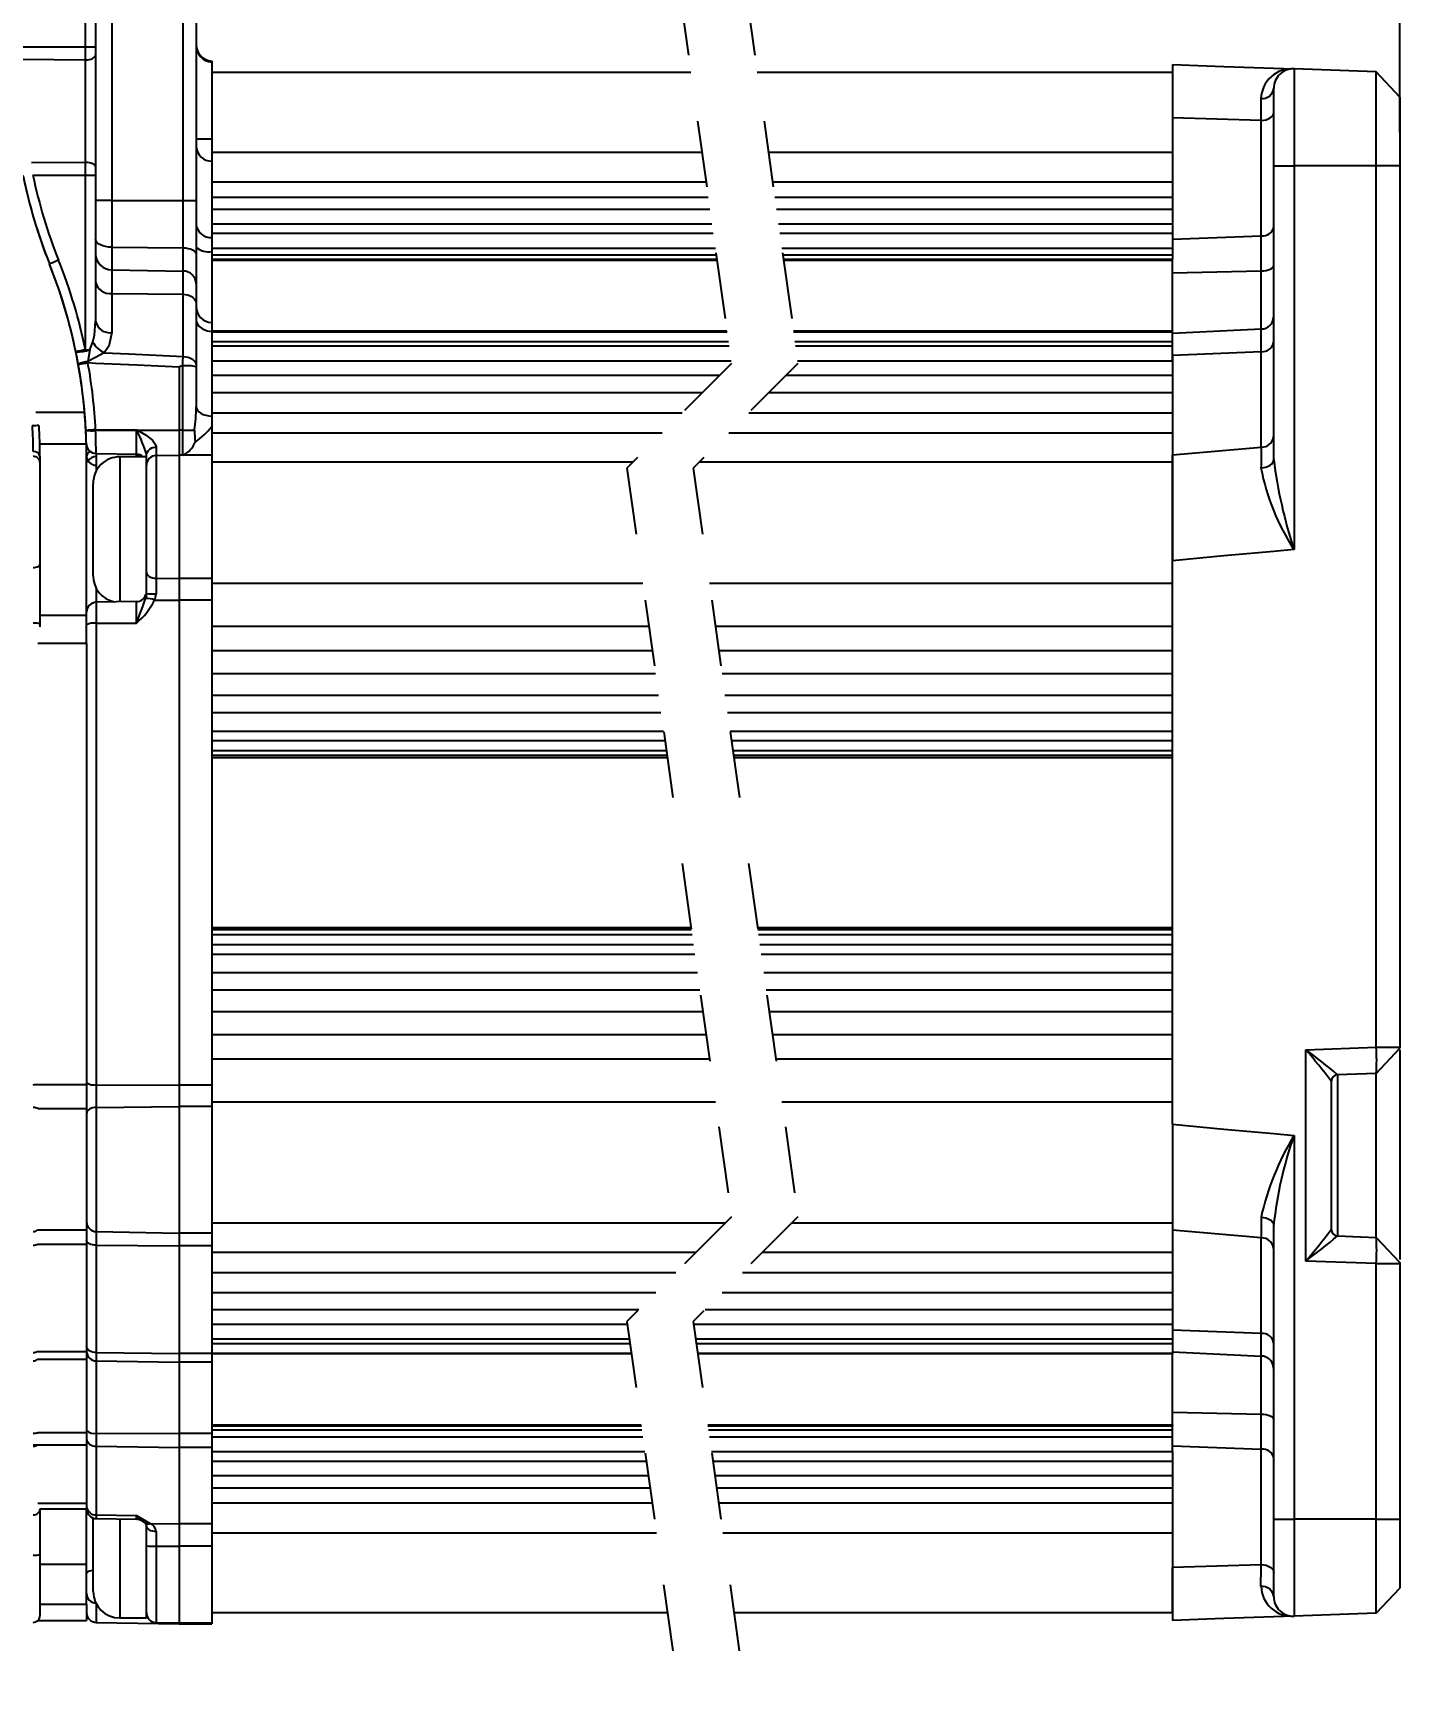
# Model space of a CAD drawing. Extents: x 0.3 to 16.8, y 0.3 to 10.8.
# Drawn here: x 8.19 to 10.246, y 5.826 to 8.326 of the extents above; entities that cross this region are included whole.
import ezdxf
from ezdxf.enums import TextEntityAlignment as Align

# ---------------------------------------------------------------- set-up
doc = ezdxf.new("R2010")
doc.units = 0
doc.linetypes.add('HIDDEN', pattern=[0.075, 0.05, -0.025])
doc.layers.get('0').update_dxf_attribs({"linetype": 'CONTINUOUS'})
doc.layers.add('FORMAT', color=7, linetype='CONTINUOUS')
doc.dimstyles.new('SLDDIMSTYLE3', dxfattribs={"dimtxt": 0.125, "dimasz": 0.13, "dimexe": 0, "dimexo": 0.0625, "dimgap": 0.03125, "dimtad": 0, "dimtih": 1, "dimtoh": 1, "dimrnd": 1e-09, "dimzin": 12, "dimsah": 1, "dimcen": 0.09, "dimazin": 3, "dimtfac": 1, "dimtofl": 0, "dimtmove": 0, "dimatfit": 3})
doc.dimstyles.new('SLDDIMSTYLE4', dxfattribs={"dimtxt": 0.125, "dimasz": 0.13, "dimexe": 0, "dimexo": 0.0625, "dimgap": 0.03125, "dimtad": 0, "dimtih": 1, "dimtoh": 1, "dimrnd": 1e-09, "dimzin": 12, "dimsah": 1, "dimcen": 0.09, "dimazin": 3, "dimtol": 1, "dimtp": 0.004, "dimtm": 0.004, "dimtfac": 1, "dimtmove": 0, "dimatfit": 3})

# ---------------------------------------------------------------- blocks, each defined once
blk = doc.blocks.new('_D_7')
at = {"layer": 'FORMAT'}
for p, q in [((7.0154, 8.2574), (7.0154, 10.3914)), ((10.2456, 8.177), (10.2456, 10.3914)), ((9.4114, 10.3289), (9.3489, 10.2039)), ((9.4427, 10.2664), (9.4114, 10.3289)), ((7.0154, 10.2664), (8.1287, 10.2664)), ((9.3177, 10.2664), (8.8157, 10.2664)), ((9.3489, 10.2039), (9.3177, 10.2664)), ((10.2456, 10.2664), (9.4427, 10.2664))]:
    blk.add_line(p, q, dxfattribs=at)
for points in [[(7.0154, 10.2664), (7.1454, 10.2464), (7.1454, 10.2864)], [(10.2456, 10.2664), (10.1156, 10.2864), (10.1156, 10.2464)]]:
    blk.add_solid(points, dxfattribs=at)
at = {"layer": 'FORMAT', "width": 0.7}
for s, p in [('[L', (8.1541, 10.2683, 0.0039)), ('2.54]', (8.4086, 10.2683, 0.0039)), ('%%p', (8.2895, 10.2664, 0.0039)), ('L', (8.2126, 10.068, 0.0039)), ('.100', (8.4086, 10.068, 0.0039)), ('%%p', (8.2895, 10.0661, 0.0039))]:
    blk.add_text(s, height=0.125, dxfattribs=at).set_placement(p, align=Align.BOTTOM_LEFT)
blk = doc.blocks.new('_D_8')
at = {"layer": 'FORMAT'}
for p, q in [((9.0777, 9.5946), (9.0523, 9.5946)), ((9.0523, 9.5946), (9.0523, 9.3962)), ((9.4644, 9.5946), (9.4898, 9.5946)), ((9.4898, 9.5946), (9.4898, 9.3962)), ((10.2456, 8.177), (10.2456, 9.5396)), ((10.3204, 7.8996), (10.3204, 9.5396)), ((10.2456, 9.4146), (9.9952, 9.4146)), ((10.3204, 9.4146), (10.5704, 9.4146)), ((9.0523, 9.3962), (9.0777, 9.3962)), ((9.4898, 9.3962), (9.4644, 9.3962))]:
    blk.add_line(p, q, dxfattribs=at)
for points in [[(10.2456, 9.4146), (10.1156, 9.4346), (10.1156, 9.3946)], [(10.3204, 9.4146), (10.4504, 9.3946), (10.4504, 9.4346)]]:
    blk.add_solid(points, dxfattribs=at)
at = {"layer": 'FORMAT', "width": 0.7}
for s, p in [('1.90', (9.1094, 9.3962, 0.0039)), ('±0.10', (9.5089, 9.3962, 0.0039)), ('.075', (9.0587, 9.2092, 0.0039)), ('±.004', (9.4835, 9.2092, 0.0039))]:
    blk.add_text(s, height=0.125, dxfattribs=at).set_placement(p, align=Align.BOTTOM_LEFT)
blk = doc.blocks.new('_D_9')
at = {"layer": 'FORMAT'}
for p, q in [((7.5498, 9.8553), (7.5244, 9.8553)), ((7.5244, 9.8553), (7.5244, 9.6569)), ((8.0289, 9.8553), (8.0543, 9.8553)), ((8.0543, 9.8553), (8.0543, 9.6569)), ((7.0154, 8.2574), (7.0154, 9.8003)), ((8.4988, 8.7514), (8.4988, 9.8003)), ((7.0154, 9.6753), (7.4338, 9.6753)), ((8.4988, 9.6753), (8.1449, 9.6753)), ((7.5244, 9.6569), (7.5498, 9.6569)), ((8.0543, 9.6569), (8.0289, 9.6569))]:
    blk.add_line(p, q, dxfattribs=at)
for points in [[(7.0154, 9.6753), (7.1454, 9.6553), (7.1454, 9.6953)], [(8.4988, 9.6753), (8.3688, 9.6953), (8.3688, 9.6553)]]:
    blk.add_solid(points, dxfattribs=at)
at = {"layer": 'FORMAT', "width": 0.7}
for s, p in [('37.68', (7.5815, 9.6569, 0.0039)), ('1.483', (7.5308, 9.4699, 0.0039))]:
    blk.add_text(s, height=0.125, dxfattribs=at).set_placement(p, align=Align.BOTTOM_LEFT)

msp = doc.modelspace()

# ---------------------------------------------------------------- linework, layer by layer
at = {"color": 7, "linetype": 'CONTINUOUS'}
for p, q in [((8.2681, 8.3058), (8.2681, 8.6158)), ((8.2834, 8.5679), (8.2834, 8.3058)), ((8.308, 8.491), (8.308, 8.0748)), ((8.4151, 8.0748), (8.4151, 8.491)), ((8.4348, 8.491), (8.4348, 8.0748)), ((8.1731, 8.3058), (8.2681, 8.3058)), ((8.2681, 8.2864), (8.2681, 8.3058)), ((8.2681, 8.3058), (8.2834, 8.3058)), ((8.2834, 8.3058), (8.2834, 8.2939)), ((8.1731, 8.2872), (8.2681, 8.2864)), ((8.2681, 8.1325), (8.2681, 8.2864)), ((8.2834, 8.2939), (8.2834, 8.125)), ((8.4582, 8.2845), (8.4582, 8.2831)), ((8.4582, 8.2831), (8.4582, 8.1675)), ((9.9035, 8.2792), (9.9035, 8.1994)), ((9.1789, 8.2675), (8.4582, 8.2675)), ((9.9035, 8.2675), (9.2789, 8.2675)), ((9.9035, 8.2675), (9.9035, 8.1999)), ((10.0865, 8.2728), (10.0865, 8.127)), ((10.2102, 8.2685), (10.0865, 8.2728)), ((10.2102, 8.127), (10.2102, 8.2685)), ((10.2456, 8.2305), (10.2102, 8.2685)), ((10.0559, 8.127), (10.0559, 8.2433)), ((10.2456, 8.2305), (10.2456, 8.127)), ((9.9035, 8.1994), (9.9035, 8.0252)), ((10.0372, 8.1954), (9.9035, 8.1994)), ((10.0372, 8.0216), (10.0372, 8.1954)), ((8.4582, 8.1675), (8.4582, 8.1341)), ((8.187, 8.1318), (8.2681, 8.1325)), ((8.2681, 8.1131), (8.2681, 8.1325)), ((8.4582, 8.1477), (9.1957, 8.1477)), ((8.4582, 8.1341), (8.4582, 8.0191)), ((9.2957, 8.1477), (9.9035, 8.1477)), ((10.0559, 8.127), (10.0865, 8.127)), ((10.0559, 7.6855), (10.0559, 8.127)), ((10.0865, 8.127), (10.0865, 7.5499)), ((10.2102, 8.127), (10.0865, 8.127)), ((10.2102, 6.8016), (10.2102, 8.127)), ((10.2456, 8.127), (10.2102, 8.127)), ((10.2456, 8.127), (10.2456, 6.8016)), ((8.1892, 8.1131), (8.2681, 8.1131)), ((8.2681, 8.1131), (8.2834, 8.1131)), ((8.2681, 7.8504), (8.2681, 8.1131)), ((8.2834, 8.125), (8.2834, 8.1131)), ((8.2834, 8.1131), (8.2834, 7.8933)), ((9.202, 8.1023), (8.4582, 8.1023)), ((9.9035, 8.1023), (9.302, 8.1023)), ((8.4582, 8.08), (9.2052, 8.08)), ((9.3052, 8.08), (9.9035, 8.08)), ((8.308, 8.0748), (8.2834, 8.0748)), ((8.308, 8.0748), (8.308, 8.0046)), ((8.308, 8.0748), (8.4151, 8.0748)), ((8.4151, 8.0037), (8.4151, 8.0748)), ((8.4151, 8.0748), (8.4348, 8.0748)), ((8.4348, 8.0748), (8.4348, 7.9942)), ((9.2078, 8.0613), (8.4582, 8.0613)), ((9.9035, 8.0613), (9.3078, 8.0613)), ((8.4582, 8.0398), (9.2108, 8.0398)), ((9.2128, 8.0252), (8.4582, 8.0252)), ((9.3108, 8.0398), (9.9035, 8.0398)), ((9.9035, 8.0252), (9.3128, 8.0252)), ((9.9035, 8.0252), (9.9035, 8.0033)), ((8.308, 8.0046), (8.308, 7.9705)), ((8.308, 8.0046), (8.4151, 8.0037)), ((8.4151, 7.9687), (8.4151, 8.0037)), ((8.4582, 8.0191), (8.4582, 7.9982)), ((8.4582, 8.0033), (9.2159, 8.0033)), ((9.3159, 8.0033), (9.9035, 8.0033)), ((9.9035, 8.0169), (10.0372, 8.0216)), ((9.9035, 8.0033), (9.9035, 7.9926)), ((10.0372, 7.969), (10.0372, 8.0216)), ((8.4348, 7.9942), (8.4348, 7.9494)), ((8.4582, 7.9982), (8.4582, 7.8912)), ((9.2174, 7.9926), (8.4582, 7.9926)), ((8.4582, 7.9866), (9.2182, 7.9866)), ((8.4582, 7.9853), (9.2184, 7.9853)), ((9.9035, 7.9926), (9.3174, 7.9926)), ((9.3182, 7.9866), (9.9035, 7.9866)), ((9.3184, 7.9853), (9.9035, 7.9853)), ((9.9035, 7.9926), (9.9035, 7.9866)), ((9.9035, 7.9853), (9.9035, 7.9866)), ((9.9035, 7.8782), (9.9035, 7.9853)), ((8.308, 7.9705), (8.308, 7.9352)), ((8.308, 7.9705), (8.4151, 7.9687)), ((8.4151, 7.9339), (8.4151, 7.9687)), ((9.9035, 7.9662), (10.0372, 7.969)), ((10.0372, 7.8817), (10.0372, 7.969)), ((8.308, 7.9352), (8.4151, 7.9339)), ((8.308, 7.9352), (8.308, 7.8763)), ((8.4151, 7.8403), (8.4151, 7.9339)), ((8.4348, 7.9494), (8.4348, 7.9199)), ((8.4348, 7.9199), (8.4348, 7.8272)), ((8.4582, 7.8912), (8.4582, 7.8779)), ((9.2334, 7.8782), (8.4582, 7.8782)), ((8.4582, 7.8779), (8.4582, 7.7505)), ((8.4582, 7.8773), (9.2335, 7.8773)), ((9.9035, 7.8782), (9.3334, 7.8782)), ((9.3335, 7.8773), (9.9035, 7.8773)), ((9.9035, 7.8752), (10.0372, 7.8817)), ((9.9035, 7.8773), (9.9035, 7.8782)), ((9.9035, 7.8629), (9.9035, 7.8773)), ((10.0372, 7.8476), (10.0372, 7.8817)), ((8.2681, 7.8504), (8.275, 7.8504)), ((8.275, 7.8504), (8.2719, 7.8327)), ((8.275, 7.8504), (8.2791, 7.8623)), ((8.4582, 7.8629), (9.2355, 7.8629)), ((9.2365, 7.8558), (8.4582, 7.8558)), ((9.3355, 7.8629), (9.9035, 7.8629)), ((9.9035, 7.8558), (9.3365, 7.8558)), ((9.9035, 7.8558), (9.9035, 7.8629)), ((9.9035, 7.8336), (9.9035, 7.8558)), ((8.2719, 7.8327), (8.272, 7.8306)), ((8.4148, 7.8261), (8.4145, 7.8261)), ((8.4148, 7.7295), (8.4148, 7.8261)), ((8.4348, 7.8272), (8.4348, 7.8249)), ((8.4582, 7.8336), (9.2396, 7.8336)), ((9.3396, 7.8336), (9.9035, 7.8336)), ((9.9035, 7.8424), (10.0372, 7.8476)), ((9.9035, 7.8424), (9.9035, 7.6923)), ((10.0372, 7.7041), (10.0372, 7.8476)), ((8.409, 7.8242), (8.409, 7.7295)), ((8.4348, 7.8249), (8.4348, 7.7648)), ((9.2221, 7.8116), (8.4582, 7.8116)), ((9.9035, 7.8116), (9.3221, 7.8116)), ((8.4582, 7.7861), (9.1966, 7.7861)), ((9.2966, 7.7861), (9.9035, 7.7861)), ((8.4582, 7.7558), (9.1662, 7.7558)), ((8.4582, 7.7505), (8.4582, 7.7348)), ((9.2662, 7.7558), (9.9035, 7.7558)), ((8.3451, 7.6933), (8.3451, 7.729)), ((8.3464, 7.7295), (8.409, 7.7295)), ((8.409, 7.7295), (8.409, 7.6918)), ((8.4148, 7.7295), (8.409, 7.7295)), ((8.4148, 7.6918), (8.4148, 7.7295)), ((8.4148, 7.7295), (8.432, 7.7295)), ((8.4582, 7.7348), (8.4582, 7.6918)), ((8.4582, 7.7256), (9.1361, 7.7256)), ((9.2361, 7.7256), (9.9035, 7.7256)), ((8.3745, 7.7031), (8.3745, 7.6912)), ((9.9035, 7.6923), (10.0372, 7.7041)), ((8.1998, 7.6895), (8.1998, 7.6806)), ((8.1998, 7.6806), (8.1998, 7.5279)), ((8.2698, 7.4557), (8.2698, 7.6895)), ((8.2843, 7.6944), (8.3451, 7.6933)), ((8.2843, 7.6944), (8.2845, 7.677)), ((8.3598, 7.6894), (8.3198, 7.6894)), ((8.3451, 7.6894), (8.3451, 7.6933)), ((8.3598, 7.6769), (8.3598, 7.6932)), ((8.3598, 7.4997), (8.3598, 7.6894)), ((8.3745, 7.6912), (8.409, 7.6918)), ((8.3745, 7.6912), (8.3745, 7.5068)), ((8.409, 7.6918), (8.409, 7.5064)), ((8.4148, 7.6918), (8.409, 7.6918)), ((8.4582, 7.6918), (8.4148, 7.6918)), ((8.4582, 7.6918), (8.4582, 7.5064)), ((9.0917, 7.6813), (8.4582, 7.6813)), ((9.9035, 7.6813), (9.1917, 7.6813)), ((9.9035, 7.6923), (9.9035, 7.5332)), ((9.9035, 7.6813), (9.9035, 7.6918)), ((9.9035, 7.5332), (9.9035, 7.6813)), ((8.2798, 7.529), (8.2798, 7.6494)), ((8.1998, 7.5279), (8.1998, 7.4375)), ((8.2798, 7.5104), (8.2798, 7.529)), ((9.9035, 6.6857), (9.9035, 7.5332)), ((8.3745, 7.5068), (8.409, 7.5064)), ((8.3745, 7.5068), (8.3745, 7.4834)), ((8.4582, 7.5064), (8.409, 7.5064)), ((8.409, 7.5064), (8.409, 7.4741)), ((8.4582, 7.5064), (8.4582, 7.4741)), ((8.3598, 7.4766), (8.3598, 7.4997)), ((8.3598, 7.4841), (8.3598, 7.4997)), ((8.4582, 7.4995), (9.1069, 7.4995)), ((9.2069, 7.4995), (9.9035, 7.4995)), ((8.2698, 7.4508), (8.1998, 7.4508)), ((8.2698, 7.4367), (8.2698, 7.4557)), ((8.2698, 7.4087), (8.2698, 7.4508)), ((8.3451, 7.4718), (8.2845, 7.4707)), ((8.3721, 7.4739), (8.409, 7.4741)), ((8.409, 7.4741), (8.409, 6.7448)), ((8.4582, 7.4741), (8.409, 7.4741)), ((8.4582, 7.4741), (8.4582, 6.7448)), ((8.1998, 7.4375), (8.1998, 7.4336)), ((8.2845, 7.4393), (8.3451, 7.4395)), ((8.2845, 7.4393), (8.2845, 6.7453)), ((8.4582, 7.4346), (9.1159, 7.4346)), ((9.2159, 7.4346), (9.9035, 7.4346)), ((8.2698, 7.4087), (8.2698, 6.7458)), ((8.4582, 7.3982), (9.121, 7.3982)), ((9.221, 7.3982), (9.9035, 7.3982)), ((8.4582, 7.3634), (9.1259, 7.3634)), ((9.2259, 7.3634), (9.9035, 7.3634)), ((8.4582, 7.331), (9.1304, 7.331)), ((9.2304, 7.331), (9.9035, 7.331)), ((8.4582, 7.305), (9.1341, 7.305)), ((9.2341, 7.305), (9.9035, 7.305)), ((8.4582, 7.2771), (9.138, 7.2771)), ((9.238, 7.2771), (9.9035, 7.2771)), ((8.4582, 7.2629), (9.14, 7.2629)), ((9.24, 7.2629), (9.9035, 7.2629)), ((8.4582, 7.248), (9.142, 7.248)), ((9.1431, 7.2404), (8.4582, 7.2404)), ((8.4582, 7.2374), (9.1435, 7.2374)), ((9.242, 7.248), (9.9035, 7.248)), ((9.9035, 7.2404), (9.2431, 7.2404)), ((9.2435, 7.2374), (9.9035, 7.2374)), ((8.4582, 6.9815), (9.1793, 6.9815)), ((8.4582, 6.9785), (9.1797, 6.9785)), ((9.2793, 6.9815), (9.9035, 6.9815)), ((9.2797, 6.9785), (9.9035, 6.9785)), ((8.4582, 6.9709), (9.1808, 6.9709)), ((8.4582, 6.956), (9.1829, 6.956)), ((9.2808, 6.9709), (9.9035, 6.9709)), ((9.2829, 6.956), (9.9035, 6.956)), ((8.4582, 6.9418), (9.1849, 6.9418)), ((9.2849, 6.9418), (9.9035, 6.9418)), ((8.4582, 6.9139), (9.1888, 6.9139)), ((9.2888, 6.9139), (9.9035, 6.9139)), ((8.4582, 6.8879), (9.1924, 6.8879)), ((9.2924, 6.8879), (9.9035, 6.8879)), ((8.4582, 6.8555), (9.197, 6.8555)), ((9.297, 6.8555), (9.9035, 6.8555)), ((8.4582, 6.8207), (9.2018, 6.8207)), ((9.3018, 6.8207), (9.9035, 6.8207)), ((10.1045, 6.7979), (10.2102, 6.8016)), ((10.2102, 6.8016), (10.2456, 6.8016)), ((10.2102, 6.7622), (10.2456, 6.8002)), ((10.2456, 6.8016), (10.2456, 6.8002)), ((8.4582, 6.7843), (9.2069, 6.7843)), ((9.3069, 6.7843), (9.9035, 6.7843)), ((10.1045, 6.4801), (10.1045, 6.7979)), ((10.2456, 6.7976), (10.2456, 6.4823)), ((10.1425, 6.7504), (10.1425, 6.5276)), ((10.2102, 6.7622), (10.152, 6.7602)), ((10.152, 6.7602), (10.152, 6.5178)), ((10.2102, 6.5157), (10.2102, 6.7622)), ((8.2698, 6.7458), (8.2698, 6.7094)), ((8.2845, 6.7453), (8.409, 6.7448)), ((8.2845, 6.7453), (8.2845, 6.7111)), ((8.4582, 6.7448), (8.409, 6.7448)), ((8.409, 6.7448), (8.409, 6.7125)), ((8.4582, 6.7448), (8.4582, 6.7125)), ((8.2698, 6.7094), (8.2698, 6.5271)), ((8.2845, 6.7111), (8.409, 6.7125)), ((8.2845, 6.7111), (8.2845, 6.5243)), ((8.409, 6.7125), (8.409, 6.5221)), ((8.4582, 6.7125), (8.409, 6.7125)), ((8.4582, 6.7194), (9.216, 6.7194)), ((8.4582, 6.7125), (8.4582, 6.5221)), ((9.316, 6.7194), (9.9035, 6.7194)), ((9.9035, 6.6857), (9.9035, 6.5376)), ((9.9035, 6.6857), (9.9035, 6.5266)), ((10.0865, 6.669), (10.0865, 6.0919)), ((8.2698, 6.5271), (8.2698, 6.5053)), ((8.4582, 6.5376), (9.2311, 6.5376)), ((9.3311, 6.5376), (9.9035, 6.5376)), ((9.9035, 6.5376), (9.9035, 6.5271)), ((9.9035, 6.5266), (9.9035, 6.3765)), ((10.0372, 6.5148), (9.9035, 6.5266)), ((10.0559, 6.0919), (10.0559, 6.5334)), ((8.2698, 6.5053), (8.2698, 6.3442)), ((8.2845, 6.5243), (8.409, 6.5221)), ((8.2845, 6.5243), (8.2845, 6.5039)), ((8.2845, 6.5039), (8.409, 6.5028)), ((8.2845, 6.5039), (8.2845, 6.3424)), ((8.4582, 6.5221), (8.409, 6.5221)), ((8.409, 6.5221), (8.409, 6.5028)), ((8.4582, 6.5028), (8.409, 6.5028)), ((8.409, 6.5028), (8.409, 6.341)), ((8.4582, 6.5221), (8.4582, 6.5028)), ((8.4582, 6.5028), (8.4582, 6.341)), ((10.0372, 6.3714), (10.0372, 6.5148)), ((10.152, 6.5178), (10.2102, 6.5157)), ((10.2102, 6.5157), (10.2456, 6.4778)), ((8.4582, 6.4933), (9.1868, 6.4933)), ((9.2868, 6.4933), (9.9035, 6.4933)), ((10.2102, 6.4764), (10.1045, 6.4801)), ((10.2102, 6.0919), (10.2102, 6.4764)), ((10.2102, 6.4764), (10.2456, 6.4764)), ((10.2456, 6.4778), (10.2456, 6.4764)), ((10.2456, 6.4764), (10.2456, 6.0919)), ((8.4582, 6.4631), (9.1566, 6.4631)), ((9.2566, 6.4631), (9.9035, 6.4631)), ((8.4582, 6.4328), (9.1263, 6.4328)), ((9.2263, 6.4328), (9.9035, 6.4328)), ((8.4582, 6.4073), (9.1008, 6.4073)), ((9.2008, 6.4073), (9.9035, 6.4073)), ((8.4582, 6.3853), (9.0832, 6.3853)), ((9.1832, 6.3853), (9.9035, 6.3853)), ((9.9035, 6.3853), (9.9035, 6.3631)), ((9.9035, 6.3765), (10.0372, 6.3714)), ((8.4582, 6.3631), (9.0863, 6.3631)), ((8.4582, 6.356), (9.0873, 6.356)), ((9.1863, 6.3631), (9.9035, 6.3631)), ((9.1873, 6.356), (9.9035, 6.356)), ((9.9035, 6.3631), (9.9035, 6.356)), ((9.9035, 6.356), (9.9035, 6.3416)), ((10.0372, 6.3372), (10.0372, 6.3714)), ((8.2698, 6.3442), (8.2698, 6.3326)), ((8.2698, 6.3326), (8.2698, 6.222)), ((8.2845, 6.3424), (8.409, 6.341)), ((8.2845, 6.3424), (8.2845, 6.3299)), ((8.2845, 6.3299), (8.409, 6.3278)), ((8.2845, 6.3299), (8.2845, 6.2213)), ((8.4582, 6.341), (8.409, 6.341)), ((8.409, 6.341), (8.409, 6.3278)), ((8.4582, 6.3278), (8.409, 6.3278)), ((8.409, 6.3278), (8.409, 6.2207)), ((8.4582, 6.3416), (9.0893, 6.3416)), ((8.4582, 6.341), (8.4582, 6.3278)), ((9.0895, 6.3407), (8.4582, 6.3407)), ((8.4582, 6.3278), (8.4582, 6.2207)), ((9.1893, 6.3416), (9.9035, 6.3416)), ((9.9035, 6.3407), (9.1895, 6.3407)), ((9.9035, 6.3437), (10.0372, 6.3372)), ((9.9035, 6.3416), (9.9035, 6.3407)), ((9.9035, 6.2336), (9.9035, 6.3407)), ((10.0372, 6.2499), (10.0372, 6.3372)), ((9.9035, 6.2527), (10.0372, 6.2499)), ((8.4582, 6.2336), (9.1045, 6.2336)), ((8.4582, 6.2323), (9.1046, 6.2323)), ((8.4582, 6.2263), (9.1055, 6.2263)), ((9.2045, 6.2336), (9.9035, 6.2336)), ((9.2046, 6.2323), (9.9035, 6.2323)), ((9.2055, 6.2263), (9.9035, 6.2263)), ((9.9035, 6.2336), (9.9035, 6.2323)), ((9.9035, 6.2263), (9.9035, 6.2323)), ((9.9035, 6.2156), (9.9035, 6.2263)), ((10.0372, 6.1973), (10.0372, 6.2499)), ((8.2698, 6.222), (8.2698, 6.2037)), ((8.2698, 6.2037), (8.2698, 6.1157)), ((8.2845, 6.2213), (8.409, 6.2207)), ((8.2845, 6.2213), (8.2845, 6.2015)), ((8.2845, 6.2015), (8.409, 6.1999)), ((8.2845, 6.2015), (8.2845, 6.0984)), ((8.4582, 6.2207), (8.409, 6.2207)), ((8.409, 6.2207), (8.409, 6.1999)), ((8.4582, 6.2207), (8.4582, 6.1999)), ((8.4582, 6.2156), (9.107, 6.2156)), ((9.207, 6.2156), (9.9035, 6.2156)), ((9.9035, 6.1937), (9.9035, 6.2156)), ((9.9035, 6.202), (10.0372, 6.1973)), ((8.4582, 6.1999), (8.409, 6.1999)), ((8.409, 6.1999), (8.409, 6.0848)), ((8.4582, 6.1999), (8.4582, 6.0848)), ((8.4582, 6.1937), (9.11, 6.1937)), ((8.4582, 6.1791), (9.1121, 6.1791)), ((9.21, 6.1937), (9.9035, 6.1937)), ((9.2121, 6.1791), (9.9035, 6.1791)), ((9.9035, 6.1937), (9.9035, 6.0195)), ((10.0372, 6.0235), (10.0372, 6.1973)), ((8.4582, 6.1576), (9.1151, 6.1576)), ((9.2151, 6.1576), (9.9035, 6.1576)), ((8.4582, 6.1389), (9.1177, 6.1389)), ((9.2177, 6.1389), (9.9035, 6.1389)), ((8.1998, 6.1076), (8.2698, 6.1076)), ((8.1998, 6.1071), (8.1998, 6.0391)), ((8.2698, 6.1157), (8.2698, 6.1076)), ((8.2698, 6.0238), (8.2698, 6.1077)), ((8.4582, 6.1166), (9.1208, 6.1166)), ((9.2208, 6.1166), (9.9035, 6.1166)), ((8.2798, 5.9981), (8.2798, 6.0936)), ((8.2845, 6.0984), (8.3451, 6.0975)), ((8.2845, 6.0927), (8.3451, 6.0917)), ((8.3598, 6.0821), (8.3598, 6.0856)), ((8.3598, 6.0516), (8.3598, 6.082)), ((8.3598, 5.9666), (8.3598, 6.0789)), ((8.3658, 6.0855), (8.409, 6.0848)), ((8.4582, 6.0848), (8.409, 6.0848)), ((8.409, 6.0848), (8.409, 6.0514)), ((8.4582, 6.0848), (8.4582, 6.0514)), ((10.0559, 5.9756), (10.0559, 6.0919)), ((10.0559, 6.0919), (10.0865, 6.0919)), ((10.2102, 6.0919), (10.0865, 6.0919)), ((10.0865, 6.0919), (10.0865, 5.9461)), ((10.2102, 5.9504), (10.2102, 6.0919)), ((10.2102, 6.0919), (10.2456, 6.0919)), ((10.2456, 6.0919), (10.2456, 5.9884)), ((8.3745, 6.0736), (8.3745, 6.0514)), ((8.3745, 6.0514), (8.409, 6.0514)), ((8.4582, 6.0514), (8.409, 6.0514)), ((8.409, 6.0514), (8.409, 5.9359)), ((8.4582, 6.0712), (9.1272, 6.0712)), ((8.4582, 6.0514), (8.4582, 5.9359)), ((9.2272, 6.0712), (9.9035, 6.0712)), ((8.1998, 6.0391), (8.1998, 5.9467)), ((8.2698, 5.9635), (8.2698, 6.0238)), ((8.2698, 6.0105), (8.2698, 6.0238)), ((8.2698, 5.9804), (8.2698, 6.0105)), ((9.9035, 6.0195), (10.0372, 6.0235)), ((9.9035, 6.0195), (9.9035, 5.9397)), ((9.9035, 5.9514), (9.9035, 6.019)), ((8.2798, 5.9833), (8.2798, 5.9981)), ((10.2102, 5.9504), (10.2456, 5.9884)), ((8.2698, 5.9635), (8.2698, 5.9395)), ((8.3598, 5.9433), (8.3598, 5.9666)), ((8.4582, 5.9514), (9.1439, 5.9514)), ((9.2439, 5.9514), (9.9035, 5.9514)), ((10.2102, 5.9504), (10.0865, 5.9461)), ((8.1967, 5.9395), (8.2698, 5.9395)), ((8.2845, 5.9366), (8.409, 5.9345)), ((8.3198, 5.9433), (8.3598, 5.9433)), ((8.3745, 5.9365), (8.409, 5.9359)), ((8.409, 5.9359), (8.4582, 5.9359)), ((8.409, 5.9359), (8.409, 5.9345)), ((8.409, 5.9345), (8.4582, 5.9345)), ((8.4582, 5.9359), (8.4582, 5.9345))]:
    msp.add_line(p, q, dxfattribs=at)
at = {"color": 7, "linetype": 'HIDDEN'}
for p, q in [((9.1614, 8.3925), (9.2402, 7.8297)), ((9.2614, 8.3925), (9.3402, 7.8297)), ((9.2402, 7.8297), (9.0827, 7.6722)), ((9.3402, 7.8297), (9.1827, 7.6722)), ((9.0827, 7.6722), (9.2402, 6.5467)), ((9.1827, 7.6722), (9.3402, 6.5467)), ((9.2402, 6.5467), (9.0827, 6.3892)), ((9.3402, 6.5467), (9.1827, 6.3892)), ((9.0827, 6.3892), (9.1614, 5.8264)), ((9.1827, 6.3892), (9.2614, 5.8264))]:
    msp.add_line(p, q, dxfattribs=at)
at = {"color": 8, "linetype": 'CONTINUOUS'}
for p, q in [((8.1936, 7.7568), (8.2669, 7.7568)), ((8.2835, 7.7295), (8.3463, 7.7295)), ((8.2696, 7.7086), (8.1995, 7.7086)), ((8.2845, 7.677), (8.2845, 7.6683)), ((8.3198, 7.6894), (8.3198, 7.4997)), ((8.3451, 7.6907), (8.3531, 7.6909)), ((8.2845, 7.4915), (8.2845, 7.4707)), ((8.3198, 7.4997), (8.3198, 7.4713)), ((8.2845, 7.4707), (8.2845, 7.4393)), ((8.3451, 7.4395), (8.3451, 7.4718)), ((8.2698, 7.4087), (8.1966, 7.4087)), ((8.1966, 6.7458), (8.2698, 6.7458)), ((8.1966, 6.7094), (8.2698, 6.7094)), ((8.1966, 6.5271), (8.2698, 6.5271)), ((8.1966, 6.5053), (8.2698, 6.5053)), ((8.1966, 6.3442), (8.2698, 6.3442)), ((8.1966, 6.3326), (8.2698, 6.3326)), ((8.1896, 6.2037), (8.2698, 6.2037)), ((8.1966, 6.222), (8.2698, 6.222)), ((8.2698, 6.1157), (8.1966, 6.1157)), ((8.2845, 6.0984), (8.2845, 6.0927)), ((8.3198, 6.0921), (8.3198, 5.9666)), ((8.3451, 6.0917), (8.3451, 6.0975)), ((8.3745, 6.0514), (8.3745, 5.9365)), ((8.2698, 6.0238), (8.1998, 6.0238)), ((8.2698, 5.9635), (8.1998, 5.9635)), ((8.2845, 5.9644), (8.2845, 5.9366)), ((8.3198, 5.9666), (8.3198, 5.9433))]:
    msp.add_line(p, q, dxfattribs=at)
at = {"color": 7, "linetype": 'CONTINUOUS'}
for points in [[(8.2681, 8.2864), (8.2711, 8.2865), (8.274, 8.2869), (8.2766, 8.2876), (8.2789, 8.2885), (8.2808, 8.2897), (8.2822, 8.291), (8.2831, 8.2924), (8.2834, 8.2939)], [(9.9035, 8.2792), (9.9811, 8.2765), (10.0559, 8.2739), (10.0865, 8.2728)], [(10.0372, 8.1954), (10.0409, 8.1957), (10.0445, 8.1964), (10.0477, 8.1976), (10.0505, 8.199), (10.0528, 8.2008), (10.0545, 8.2028), (10.0555, 8.2049), (10.0559, 8.2072)], [(8.2681, 8.1325), (8.2711, 8.1324), (8.274, 8.132), (8.2766, 8.1313), (8.2789, 8.1304), (8.2808, 8.1292), (8.2822, 8.1279), (8.2831, 8.1265), (8.2834, 8.125)], [(8.308, 8.0046), (8.3031, 8.0048), (8.2985, 8.0055), (8.2943, 8.0066), (8.2906, 8.0081), (8.2875, 8.0099), (8.2853, 8.0119), (8.2839, 8.0142), (8.2834, 8.0164)], [(8.4151, 8.0037), (8.419, 8.0035), (8.4227, 8.0029), (8.4261, 8.002), (8.4291, 8.0008), (8.4315, 7.9994), (8.4333, 7.9978), (8.4344, 7.996), (8.4348, 7.9942)], [(10.0372, 7.969), (10.0409, 7.9692), (10.0445, 7.9697), (10.0477, 7.9705), (10.0505, 7.9715), (10.0528, 7.9727), (10.0545, 7.974), (10.0555, 7.9754), (10.0559, 7.9769)], [(8.4151, 7.9339), (8.4184, 7.9336), (8.4217, 7.933), (8.4247, 7.932), (8.4276, 7.9307), (8.4299, 7.929), (8.4319, 7.9271), (8.4334, 7.925), (8.4344, 7.9227), (8.4347, 7.9215), (8.4348, 7.9203), (8.4348, 7.9199)], [(8.2791, 7.8623), (8.2816, 7.8725), (8.2834, 7.8933)], [(8.308, 7.8763), (8.3032, 7.8559), (8.2964, 7.8459)], [(8.4348, 7.8955), (8.4348, 7.895), (8.4354, 7.8916), (8.4386, 7.8861), (8.4442, 7.8817), (8.4515, 7.8789), (8.4582, 7.8779)], [(8.2573, 7.8288), (8.2555, 7.8384), (8.2537, 7.8474)], [(8.2964, 7.8459), (8.2831, 7.8387), (8.2719, 7.8327)], [(8.409, 7.8242), (8.3458, 7.8271), (8.2834, 7.83), (8.272, 7.8306)], [(8.2964, 7.8459), (8.3333, 7.8442), (8.4151, 7.8403)], [(8.4145, 7.8261), (8.414, 7.826), (8.4123, 7.8257), (8.4111, 7.8254), (8.4104, 7.8252), (8.4098, 7.825), (8.4093, 7.8247), (8.4092, 7.8245), (8.409, 7.8243), (8.409, 7.8242)], [(8.4145, 7.8261), (8.4148, 7.8327), (8.4151, 7.8403)], [(8.4151, 7.8403), (8.419, 7.84), (8.4227, 7.8392), (8.4261, 7.838), (8.4291, 7.8364), (8.4315, 7.8344), (8.4333, 7.8322), (8.4344, 7.8297), (8.4348, 7.8272)], [(8.4348, 7.7648), (8.4352, 7.7621), (8.4366, 7.7595), (8.4387, 7.7571), (8.4416, 7.755), (8.4451, 7.7532), (8.4491, 7.7519), (8.4536, 7.751), (8.4582, 7.7505)], [(8.2835, 7.73), (8.3143, 7.7299), (8.3451, 7.7299)], [(8.3451, 7.729), (8.3151, 7.729), (8.2835, 7.729)], [(8.3451, 7.7299), (8.3455, 7.7299), (8.3464, 7.7295)], [(8.3457, 7.7283), (8.3453, 7.7289), (8.3452, 7.7289), (8.3451, 7.729), (8.3451, 7.729)], [(8.3464, 7.7295), (8.3587, 7.7225), (8.3689, 7.7143), (8.373, 7.7087), (8.3744, 7.7044), (8.3745, 7.7031)], [(8.2698, 7.6895), (8.2696, 7.7086), (8.2696, 7.7086)], [(10.0368, 7.6729), (10.0406, 7.6732), (10.0442, 7.674), (10.0475, 7.6752), (10.0504, 7.6767), (10.0527, 7.6786), (10.0545, 7.6808), (10.0555, 7.6831), (10.0559, 7.6855)], [(8.1896, 7.523), (8.1916, 7.5231), (8.1935, 7.5234), (8.1953, 7.5238), (8.1968, 7.5244), (8.1981, 7.5252), (8.199, 7.526), (8.1996, 7.5269), (8.1998, 7.5279)], [(10.0865, 7.5499), (10.0559, 7.5471), (9.9811, 7.5403), (9.9035, 7.5332)], [(8.3598, 7.5162), (8.3601, 7.5144), (8.3609, 7.5127), (8.3623, 7.511), (8.3641, 7.5096), (8.3663, 7.5084), (8.3689, 7.5076), (8.3716, 7.507), (8.3745, 7.5068)], [(8.3451, 7.4395), (8.3451, 7.4397), (8.3543, 7.4644), (8.3586, 7.4764)], [(8.3586, 7.4764), (8.3598, 7.4829), (8.3598, 7.4841)], [(10.152, 6.7602), (10.152, 6.7602), (10.152, 6.7602)], [(8.2845, 6.7111), (8.2816, 6.7109), (8.2789, 6.7104), (8.2763, 6.7095), (8.2741, 6.7083), (8.2723, 6.7069), (8.2709, 6.7053), (8.2701, 6.7035), (8.2698, 6.7017)], [(9.9035, 6.6857), (9.9811, 6.6786), (10.0559, 6.6718), (10.0865, 6.669)], [(10.0368, 6.546), (10.0406, 6.5457), (10.0442, 6.5449), (10.0475, 6.5437), (10.0504, 6.5422), (10.0527, 6.5403), (10.0545, 6.5381), (10.0555, 6.5358), (10.0559, 6.5334)], [(8.2845, 6.5039), (8.2816, 6.5041), (8.2789, 6.5045), (8.2763, 6.5052), (8.2741, 6.5062), (8.2723, 6.5073), (8.2709, 6.5087), (8.2701, 6.5101), (8.2698, 6.5115)], [(10.152, 6.5178), (10.152, 6.5178), (10.152, 6.5178)], [(8.2845, 6.3424), (8.2816, 6.3426), (8.2789, 6.3432), (8.2763, 6.3441), (8.2741, 6.3453), (8.2723, 6.3468), (8.2709, 6.3484), (8.2701, 6.3502), (8.2698, 6.3521)], [(10.0372, 6.2499), (10.0409, 6.2497), (10.0445, 6.2492), (10.0477, 6.2484), (10.0505, 6.2474), (10.0528, 6.2462), (10.0545, 6.2449), (10.0555, 6.2435), (10.0559, 6.242)], [(8.3451, 6.0975), (8.3452, 6.0974), (8.3658, 6.0855)], [(8.352, 6.0897), (8.3537, 6.0888), (8.3579, 6.0857)], [(8.3598, 6.082), (8.3601, 6.0804), (8.3609, 6.0788), (8.3623, 6.0774), (8.3641, 6.0761), (8.3663, 6.075), (8.3689, 6.0742), (8.3716, 6.0737), (8.3745, 6.0736)], [(10.0368, 5.9907), (10.0372, 6.019), (10.0372, 6.0235)], [(10.0372, 6.0235), (10.0409, 6.0232), (10.0445, 6.0225), (10.0477, 6.0213), (10.0505, 6.0199), (10.0528, 6.0181), (10.0545, 6.0161), (10.0555, 6.014), (10.0559, 6.0117)], [(10.0865, 5.9461), (10.0559, 5.945), (9.9811, 5.9424), (9.9035, 5.9397)]]:
    msp.add_lwpolyline(points, dxfattribs=at)
at = {"color": 8, "linetype": 'CONTINUOUS'}
for points in [[(8.3525, 6.0907), (8.3451, 6.0974), (8.3451, 6.0975)], [(8.2798, 6.015), (8.2789, 6.0149), (8.2763, 6.0144), (8.2741, 6.0138), (8.2723, 6.0131), (8.2709, 6.0123), (8.2701, 6.0114), (8.2698, 6.0105)]]:
    msp.add_lwpolyline(points, dxfattribs=at)
at = {"color": 7, "linetype": 'CONTINUOUS'}
for centre, radius, start, end in [((8.4598, 8.3095), 0.025, 179.9998, 266.3886), ((8.4598, 8.308), 0.025, 179.9998, 266.3886), ((10.0832, 8.2265), 0.0464, 86.0008, 177.9055), ((10.0854, 8.2433), 0.0295, 87.9999, 180.0003), ((10.0384, 8.2458), 0.0177, 264.974, 351.7728), ((2.081, 8.1156), 7.9567, 0.57449, 0.81119), ((8.4526, 8.6571), 0.4896, 267.9154, 270.6569), ((8.4579, 8.1573), 0.0232, 184.2682, 270.7206), ((8.9412, 8.2695), 0.7828, 191.5207, 201.7448), ((8.9412, 8.2695), 0.7828, 191.749, 201.7447), ((8.9409, 8.2695), 0.7678, 191.7489, 201.7447), ((8.4568, 8.0413), 0.0222, 188.0717, 273.6633), ((10.0393, 8.0386), 0.0171, 263.2276, 347.3082), ((8.4531, 8.0253), 0.0275, 228.3561, 280.7435), ((8.4346, 7.4566), 0.5674, 111.3763, 112.8664), ((7.487, 7.6895), 0.7828, 4.9346, 21.7446), ((7.487, 7.6894), 0.7828, 11.6377, 21.7446), ((7.4868, 7.6895), 0.7978, 11.6375, 21.7447), ((8.308, 7.9951), 0.0246, 180.9927, 270.0044), ((8.3049, 7.9569), 0.0219, 190.9368, 277.9051), ((8.4151, 7.9491), 0.0197, 0.9929, 90.0045), ((8.4593, 7.9157), 0.0245, 180.9326, 267.4506), ((8.3049, 7.8981), 0.022, 192.6403, 277.9829), ((10.0371, 7.9005), 0.0188, 270.4081, 357.5329), ((8.4743, 6.8313), 1.0397, 101.4366, 102.2491), ((8.2559, 7.9084), 0.0611, 267.9596, 288.2225), ((8.3158, 7.8838), 0.0426, 210.2154, 242.8122), ((10.0387, 7.8649), 0.0174, 265.1824, 350.8132), ((8.2761, 7.7883), 0.0446, 95.4474, 114.9201), ((8.4782, 6.6622), 1.1864, 100.0115, 100.7234), ((7.487, 7.6894), 0.7828, 2.9106, 10.1873), ((7.4867, 7.6894), 0.7978, 2.9106, 10.1874), ((8.4213, 7.7682), 0.0582, 76.5883, 96.3986), ((7.4875, 7.6895), 0.7823, 1.4015, 4.9357), ((8.2127, 7.7649), 0.2221, 350.8351, 359.9749), ((7.659, 7.6974), 0.5307, 0.001, 4.1594), ((7.417, 7.6895), 0.7828, 359.9999, 3.4465), ((8.4894, 3.6091), 4.126, 92.8597, 93.0643), ((8.277, 7.7859), 0.0573, 261.7527, 276.5202), ((7.4858, 7.6894), 0.784, 1.4041, 2.9092), ((6.1127, 7.6621), 2.1718, 0.8503, 1.7637), ((9.2035, 7.2494), 0.9823, 150.7448, 150.8265), ((8.1925, 7.6465), 0.1737, 15.5986, 28.083), ((8.7137, 7.7405), 0.2819, 182.2377, 185.8735), ((8.3688, 7.8062), 0.1144, 304.2788, 321.4223), ((8.2844, 7.7092), 0.0148, 182.0905, 269.7838), ((8.3726, 7.6901), 0.0132, 81.5278, 166.2566), ((8.3992, 7.7248), 0.0365, 295.3334, 338.9043), ((28.5452, 7.4529), 18.5097, 179.2223, 179.31895), ((10.0382, 7.7219), 0.0178, 266.8801, 353.329), ((8.1907, 7.6883), 0.0092, 7.2767, 96.5292), ((8.19, 7.6804), 0.00977, 1.5649, 92.418), ((8.2836, 7.6908), 0.0138, 185.778, 274.0094), ((8.3198, 7.6494), 0.04, 89.9999, 180), ((8.3448, 7.6781), 0.0152, 47.9463, 89.1362), ((8.3745, 7.6766), 0.0147, 89.7468, 178.7506), ((10.7756, 7.7765), 0.7254, 187.2049, 198.1983), ((10.3718, 7.7366), 0.341, 190.7642, 213.1841), ((8.3198, 7.5104), 0.04, 180.0003, 258.6117), ((8.3448, 7.4868), 0.015, 271.0001, 342.7558), ((8.3603, 7.4472), 0.0293, 66.1575, 93.3125), ((8.3709, 7.5673), 0.084, 262.4017, 272.481), ((8.3526, 7.484), 0.0219, 332.8495, 358.5917), ((8.2848, 7.4557), 0.015, 91, 180), ((8.2782, 7.5199), 0.1046, 309.7573, 333.9335), ((8.1921, 7.4233), 0.0162, 61.636, 98.9023), ((8.281, 7.4163), 0.0232, 81.2768, 118.8623), ((9.928, 6.7819), 0.2829, 356.0127, 3.9873), ((9.4117, 5.8757), 1.1535, 50.0721, 53.083), ((9.4002, 6.1955), 0.9267, 36.7787, 40.5399), ((10.1524, 6.7504), 0.00984, 91.9992, 180.0016), ((8.281, 6.7664), 0.0215, 238.4415, 279.3724), ((10.4445, 6.453), 0.4181, 148.9038, 167.1479), ((10.6498, 6.4708), 0.5972, 160.616, 173.9808), ((8.2848, 6.5393), 0.015, 180.0017, 269.0021), ((29.2275, 6.7747), 19.192, 180.68277, 180.77598), ((9.4002, 7.0824), 0.9267, 319.4601, 323.2213), ((10.1523, 6.5276), 0.00984, 180.0154, 267.9504), ((10.1524, 6.5276), 0.00984, 179.9984, 268.0008), ((10.0382, 6.497), 0.0178, 6.6711, 93.1196), ((9.4117, 7.4022), 1.1533, 306.9169, 309.9281), ((9.928, 6.4961), 0.2829, 356.0127, 3.9873), ((10.0387, 6.354), 0.0174, 9.1867, 94.8177), ((8.2845, 6.3446), 0.0147, 180.9924, 270.0046), ((10.0371, 6.3184), 0.0188, 2.4669, 89.5921), ((8.2812, 6.2383), 0.0174, 229.208, 281.2073), ((8.1901, 6.2517), 0.0304, 269.0355, 282.2539), ((8.1899, 6.2135), 0.0119, 268.4314, 304.0132), ((8.2832, 6.215), 0.0135, 188.4909, 275.7912), ((10.0393, 6.1803), 0.0171, 12.6919, 96.772), ((8.1905, 6.1079), 0.00937, 264.8754, 354.9119), ((8.2837, 6.1123), 0.014, 184.8859, 273.3534), ((8.2848, 6.1077), 0.015, 180.0006, 268.9996), ((8.3448, 6.0767), 0.015, 61.7747, 89.001), ((8.3536, 6.0821), 0.00619, 359.3241, 72.7456), ((8.3601, 6.0722), 0.0145, 5.4293, 66.7955), ((8.3709, 6.3648), 0.3134, 267.9706, 270.6657), ((8.1922, 6.0587), 0.021, 263.0674, 291.3477), ((8.3198, 5.9833), 0.04, 180, 270), ((10.0384, 5.9731), 0.0177, 8.2273, 95.0261), ((10.0833, 5.9924), 0.0464, 182.1474, 273.9464), ((10.0854, 5.9756), 0.0295, 179.9995, 272.0003), ((8.2848, 5.9516), 0.015, 179.9996, 269.0006), ((8.3748, 5.9515), 0.015, 180.0006, 268.9996), ((8.1898, 5.9467), 0.01, 268.9994, 0.0008)]:
    msp.add_arc(centre, radius, start, end, dxfattribs=at)
at = {"color": 8, "linetype": 'CONTINUOUS'}
for centre, radius, start, end in [((8.4163, 3.982), 3.7608, 93.3298, 93.4775), ((8.7397, -1.3794), 9.1203, 92.86697, 92.94872), ((8.2796, 7.6888), 0.00987, 117.1372, 176.1957), ((8.2847, 7.6746), 0.0151, 90.4525, 146.6886), ((8.1901, 6.7859), 0.0406, 269.266, 279.1289), ((8.19, 6.6973), 0.0137, 61.4263, 91.6346), ((8.1898, 6.5345), 0.01, 268.9996, 312.7009), ((8.1901, 6.5203), 0.0163, 268.4543, 293.5104), ((8.19, 6.356), 0.0134, 268.3635, 299.2566), ((8.1898, 6.3402), 0.0102, 268.8828, 311.5093), ((8.3624, 6.0945), 0.00962, 234.2428, 291.0659), ((8.2847, 5.9805), 0.0149, 180.4232, 266.9929)]:
    msp.add_arc(centre, radius, start, end, dxfattribs=at)

# ---------------------------------------------------------------- dimensions: what is measured, and where the dimension line sits
at = {"layer": 'FORMAT'}
dim = msp.add_linear_dim(base=(10.2456, 10.2664), p1=(7.0154, 8.2074), p2=(10.2456, 8.127), text='[L%%p2.54]\\PL%%p.100', dimstyle='SLDDIMSTYLE3', dxfattribs=at)
dim.commit()
dim.dimension.update_dxf_attribs({"geometry": '_D_7', "text_midpoint": (8.4722, 10.2664), "dimtype": 160})
for base, p1, p2, dimstyle, picture, middle in [((8.4988, 9.6753), (7.0154, 8.2074), (8.4988, 8.7014), 'SLDDIMSTYLE3', '_D_9', (7.7894, 9.6753)), ((10.3204, 9.4146), (10.2456, 8.127), (10.3204, 7.8496), 'SLDDIMSTYLE4', '_D_8', (9.4785, 9.4146))]:
    dim = msp.add_linear_dim(base=base, p1=p1, p2=p2, dimstyle=dimstyle, dxfattribs=at)
    dim.commit()
    dim.dimension.update_dxf_attribs({"geometry": picture, "text_midpoint": middle, "dimtype": 160})

doc.saveas('drawing.dxf')
